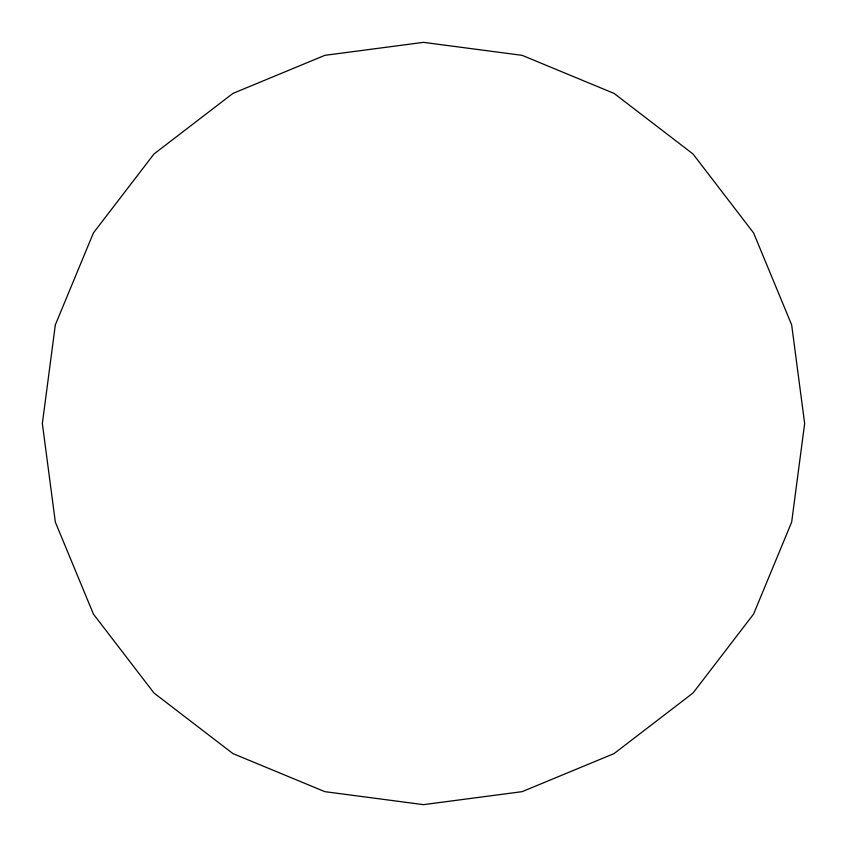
<?xml version="1.0" encoding="UTF-8"?>
<svg xmlns="http://www.w3.org/2000/svg" width="847" height="847" viewBox="0 0 847 847"><rect width="100%" height="100%" fill="white"/><g stroke="black" fill="none" stroke-linecap="round" stroke-linejoin="round"><path stroke-width="1.27" d="M55.341 324.856L42.35 423.5L55.341 522.144L93.414 614.075L153.985 693.015L232.925 753.586L324.856 791.659L423.5 804.65L522.144 791.659L614.075 753.586L693.015 693.015L753.586 614.075L791.659 522.144L804.65 423.5L791.659 324.856L753.586 232.925L693.015 153.985L614.075 93.414L522.144 55.341L423.5 42.35L324.856 55.341L232.925 93.414L153.985 153.985L93.414 232.925L55.341 324.856"/></g></svg>
